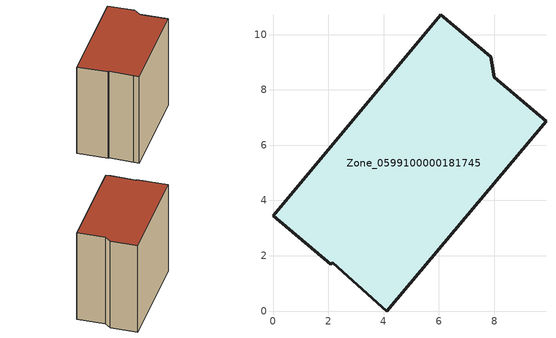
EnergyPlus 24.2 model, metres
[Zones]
Zone_0599100000181745
 floor ground (C_G): 3.77,0.3 2.16,1.75 2.09,1.69 0,3.44 6.07,10.71 7.87,9.2 7.99,8.45 9.87,6.87 4.12,0 z0
 wall outside (C_F): 6.07,10.71 0,3.44 2.09,1.69 2.16,1.75 3.77,0.3 4.12,0 9.87,6.87 7.99,8.45 7.87,9.2 6.07,10.71 z0:8.6
 roof outside (C_R): 2.16,1.75 3.77,0.3 4.12,0 9.87,6.87 7.99,8.45 7.87,9.2 6.07,10.71 0,3.44 2.09,1.69 z8.6
[BUILDING]
Pand.0599100000181745: North Axis=0; Terrain=City; Loads Convergence Tolerance Value=0.04; Temperature Convergence Tolerance Value=0.4; Solar Distribution=FullExterior; Maximum Number of Warmup Days=25; Minimum Number of Warmup Days=1
[Site:Location]
Rotterdam.The.Hague.AP_ZH_NLD Design_Conditions: Latitude=51.96; Longitude=4.45; Time Zone=1; Elevation=-4.5
[SITE:GROUNDTEMPERATURE:BUILDINGSURFACE]
18, 18, 18, 18, 18, 18, 18, 18, 18, 18, 18, 18
[MATERIAL] Thermal Absorptance=0.9; Solar Absorptance=0.7; Visible Absorptance=0.7
Name | Roughness | Thickness | Conductivity | Density | Specific Heat
G.TI.1946 | MediumSmooth | 0.15 | 1 | 540 | 1210
F.TI.1946 | Rough | 0.3 | 0.857143 | 1920 | 840
R.TI.1946 | MediumRough | 0.2 | 0.1 | 1500 | 1000
[CONSTRUCTION]
C_G: G.TI.1946
C_F: F.TI.1946
C_R: R.TI.1946
[ZONE]
Zone_0599100000181745: Type=1; Multiplier=1; Ceiling Height=Autocalculate; Volume=Autocalculate; Floor Area=autocalculate; Part of Total Floor Area=Yes
[ZONEINFILTRATION:DESIGNFLOWRATE]
Infil_Zone_0599100000181745: Zone or ZoneList or Space or SpaceList=Zone_0599100000181745; Schedule=AlwaysOn; Design Flow Rate Calculation Method=Flow/Area; Flow Rate per Floor Area=0.003; Constant Term Coefficient=1; Temperature Term Coefficient=0; Velocity Term Coefficient=0; Velocity Squared Term Coefficient=0
[HVACTEMPLATE:ZONE:IDEALLOADSAIRSYSTEM]
Zone_0599100000181745: Maximum Heating Supply Air Temperature=50; Minimum Cooling Supply Air Temperature=13; Maximum Heating Supply Air Humidity Ratio=0.0156; Minimum Cooling Supply Air Humidity Ratio=0.0077; Heating Limit=NoLimit; Cooling Limit=NoLimit; Dehumidification Control Type=ConstantSensibleHeatRatio; Cooling Sensible Heat Ratio=0.7; Dehumidification Setpoint=60; Humidification Control Type=None; Humidification Setpoint=30; Outdoor Air Method=None; Outdoor Air Flow Rate per Person=0.00944; Outdoor Air Flow Rate per Zone Floor Area=0; Outdoor Air Flow Rate per Zone=0; Demand Controlled Ventilation Type=None; Outdoor Air Economizer Type=NoEconomizer; Heat Recovery Type=None; Sensible Heat Recovery Effectiveness=0.7; Latent Heat Recovery Effectiveness=0.65
[ZONECONTROL:THERMOSTAT]
ThermostatControl_Zone_0599100000181745: Zone or ZoneList=Zone_0599100000181745; Control Type Schedule=DualSetpointControlType; Control 1=Thermostat_Zone_0599100000181745; Temperature Difference Between Cutout And Setpoint=0
[THERMOSTATSETPOINT:DUALSETPOINT]
Thermostat_Zone_0599100000181745: Heating Setpoint Temperature Schedule=HeatingSetpoint_Zone_0599100000181745; Cooling Setpoint Temperature Schedule=CoolingSetpoint_Zone_0599100000181745
[SCHEDULE:COMPACT]
HeatingSetpoint_Zone_0599100000181745: Through: 12/31, For: AllDays, Until: 24:00, 21
CoolingSetpoint_Zone_0599100000181745: Through: 12/31, For: AllDays, Until: 24:00, 24
DualSetpointControlType: Through: 12/31, For: AllDays, Until: 24:00, 4
AlwaysOn: Through: 12/31, For: AllDays, Until: 24:00, 1
